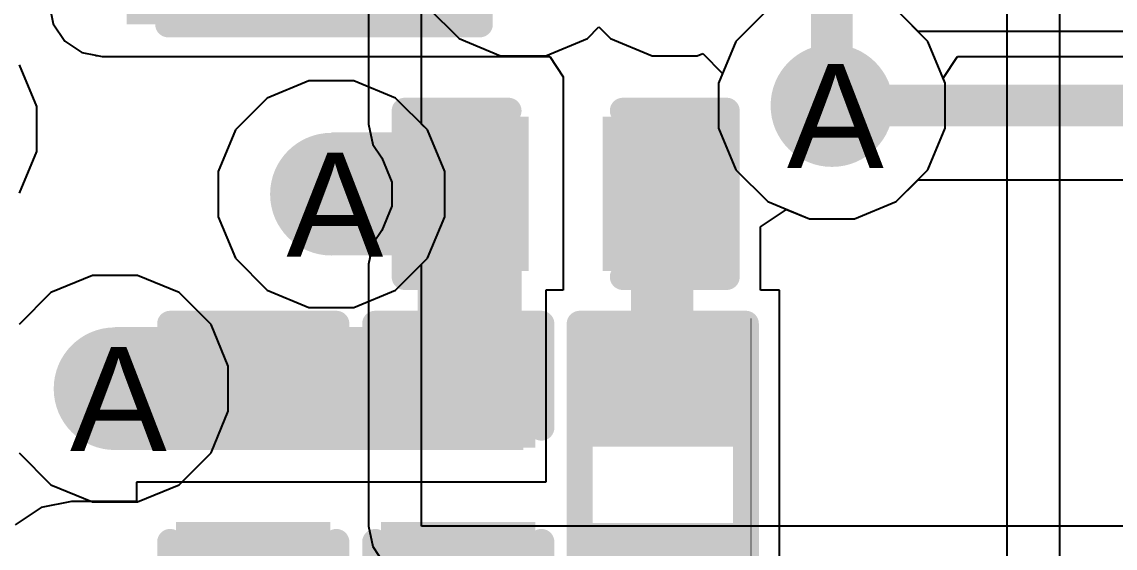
# Model space of a CAD drawing. Header units: inches. Extents: x 0 to 208, y 0 to 213.
# Drawn here: x 0.808 to 1.0185, y 3.1608 to 3.2621 of the extents above; entities that cross this region are included whole.
import ezdxf

# ---------------------------------------------------------------- set-up
doc = ezdxf.new("R2010")
doc.units = ezdxf.units.IN
doc.header["$MEASUREMENT"] = 0
for name, color, linetype in [('Bottom Layer', 5, 'Continuous'), ('Bottom Overlay', 54, 'Continuous'), ('Bottom Paste', 16, 'Continuous'), ('Bottom Solder', 6, 'Continuous'), ('Drill Drawing', 1, 'Continuous'), ('L2_GND1', 16, 'Continuous'), ('L3_SIG1', 76, 'Continuous'), ('L4_PWR', 90, 'Continuous'), ('L5_GND2', 156, 'Continuous'), ('L6_SIG2', 130, 'Continuous'), ('L7_GND3', 216, 'Continuous'), ('Top Layer', 1, 'Continuous'), ('Top Overlay', 2, 'Continuous'), ('Via Holes', 16, 'Continuous')]:
    doc.layers.add(name, color=color, linetype=linetype)
doc.styles.add('Arial', font='', dxfattribs={"height": 0.2})
doc.styles.get('Arial').set_extended_font_data('Arial')

# ---------------------------------------------------------------- blocks, each defined once
blk = doc.blocks.new('R___0402_B_211')
at = {"layer": 'Bottom Layer'}
for points in [[(-0.0095, 0.0125), (-0.0095, -0.0125), (-0.0275, -0.0125), (-0.0275, 0.0125)], [(0.0275, 0.0125), (0.0275, -0.0125), (0.0095, -0.0125), (0.0095, 0.0125)]]:
    blk.add_hatch(color=5, dxfattribs=at).paths.add_polyline_path(points)
at = {"layer": 'Bottom Paste'}
for points in [[(-0.0095, 0.0125), (-0.0095, -0.0125), (-0.0275, -0.0125), (-0.0275, 0.0125)], [(0.0275, 0.0125), (0.0275, -0.0125), (0.0095, -0.0125), (0.0095, 0.0125)]]:
    blk.add_hatch(color=16, dxfattribs=at).paths.add_polyline_path(points)
at = {"layer": 'Bottom Solder'}
for points in [[(-0.00733, 0.01467), (-0.00733, -0.01466), (-0.02967, -0.01466), (-0.02967, 0.01467)], [(0.02967, 0.01467), (0.02967, -0.01466), (0.00733, -0.01466), (0.00733, 0.01467)]]:
    blk.add_hatch(color=6, dxfattribs=at).paths.add_polyline_path(points)
at = {"layer": 'Bottom Overlay'}
for points in [[(0.031, 0.016, 0.005, 0.005, 0), (-0.031, 0.016, 0.005, 0.005, 0)], [(-0.031, -0.016, 0.005, 0.005, 0), (-0.031, 0.016, 0.005, 0.005, 0)], [(0.032, 0.017, 0.000127, 0.000127, 0), (-0.032, 0.017, 0.000127, 0.000127, 0)], [(0.031, -0.016, 0.005, 0.005, 0), (0.031, 0.016, 0.005, 0.005, 0)], [(0.031, -0.016, 0.005, 0.005, 0), (-0.031, -0.016, 0.005, 0.005, 0)]]:
    blk.add_lwpolyline(points, format="xyseb", dxfattribs=at)
for points in [[(-0.03225, 0.016, 0.0025, 0.0025, 1), (-0.02975, 0.016, 0.0025, 0.0025, 1)], [(-0.03225, 0.016, 0.0025, 0.0025, 1), (-0.02975, 0.016, 0.0025, 0.0025, 1)], [(-0.03203, 0.017, 0.0000635, 0.0000635, 1), (-0.03197, 0.017, 0.0000635, 0.0000635, 1)], [(0.02975, 0.016, 0.0025, 0.0025, 1), (0.03225, 0.016, 0.0025, 0.0025, 1)], [(0.02975, 0.016, 0.0025, 0.0025, 1), (0.03225, 0.016, 0.0025, 0.0025, 1)], [(0.03197, 0.017, 0.0000635, 0.0000635, 1), (0.03203, 0.017, 0.0000635, 0.0000635, 1)], [(-0.03225, -0.016, 0.0025, 0.0025, 1), (-0.02975, -0.016, 0.0025, 0.0025, 1)], [(-0.03225, -0.016, 0.0025, 0.0025, 1), (-0.02975, -0.016, 0.0025, 0.0025, 1)], [(0.02975, -0.016, 0.0025, 0.0025, 1), (0.03225, -0.016, 0.0025, 0.0025, 1)], [(0.02975, -0.016, 0.0025, 0.0025, 1), (0.03225, -0.016, 0.0025, 0.0025, 1)]]:
    blk.add_lwpolyline(points, format="xyseb", close=True, dxfattribs=at)
blk = doc.blocks.new('C___1206_B_233')
at = {"layer": 'Bottom Layer'}
for points in [[(-0.08, 0.035), (-0.02, 0.035), (-0.02, -0.035), (-0.08, -0.035)], [(0.02, 0.035), (0.08, 0.035), (0.08, -0.035), (0.02, -0.035)]]:
    blk.add_hatch(color=5, dxfattribs=at).paths.add_polyline_path(points)
at = {"layer": 'Bottom Paste'}
for points in [[(-0.08, 0.035), (-0.02, 0.035), (-0.02, -0.035), (-0.08, -0.035)], [(0.02, 0.035), (0.08, 0.035), (0.08, -0.035), (0.02, -0.035)]]:
    blk.add_hatch(color=16, dxfattribs=at).paths.add_polyline_path(points)
at = {"layer": 'Bottom Solder'}
for points in [[(-0.084, 0.039), (-0.016, 0.039), (-0.016, -0.039), (-0.084, -0.039)], [(0.016, 0.039), (0.084, 0.039), (0.084, -0.039), (0.016, -0.039)]]:
    blk.add_hatch(color=6, dxfattribs=at).paths.add_polyline_path(points)
at = {"layer": 'Bottom Overlay'}
for points in [[(-0.084, 0.039, 0.005, 0.005, 0), (-0.024, 0.039, 0.005, 0.005, 0)], [(-0.084, -0.039, 0.005, 0.005, 0), (-0.084, 0.039, 0.005, 0.005, 0)], [(0.024, 0.039, 0.005, 0.005, 0), (0.084, 0.039, 0.005, 0.005, 0)], [(0.084, -0.039, 0.005, 0.005, 0), (0.084, 0.039, 0.005, 0.005, 0)], [(-0.084, -0.039, 0.005, 0.005, 0), (-0.024, -0.039, 0.005, 0.005, 0)], [(0.024, -0.039, 0.005, 0.005, 0), (0.084, -0.039, 0.005, 0.005, 0)]]:
    blk.add_lwpolyline(points, format="xyseb", dxfattribs=at)
for points in [[(-0.08525, 0.039, 0.0025, 0.0025, 1), (-0.08275, 0.039, 0.0025, 0.0025, 1)], [(-0.08525, 0.039, 0.0025, 0.0025, 1), (-0.08275, 0.039, 0.0025, 0.0025, 1)], [(-0.02525, 0.039, 0.0025, 0.0025, 1), (-0.02275, 0.039, 0.0025, 0.0025, 1)], [(0.02275, 0.039, 0.0025, 0.0025, 1), (0.02525, 0.039, 0.0025, 0.0025, 1)], [(0.08275, 0.039, 0.0025, 0.0025, 1), (0.08525, 0.039, 0.0025, 0.0025, 1)], [(0.08275, 0.039, 0.0025, 0.0025, 1), (0.08525, 0.039, 0.0025, 0.0025, 1)], [(-0.08525, -0.039, 0.0025, 0.0025, 1), (-0.08275, -0.039, 0.0025, 0.0025, 1)], [(-0.08525, -0.039, 0.0025, 0.0025, 1), (-0.08275, -0.039, 0.0025, 0.0025, 1)], [(-0.02525, -0.039, 0.0025, 0.0025, 1), (-0.02275, -0.039, 0.0025, 0.0025, 1)], [(0.02275, -0.039, 0.0025, 0.0025, 1), (0.02525, -0.039, 0.0025, 0.0025, 1)], [(0.08275, -0.039, 0.0025, 0.0025, 1), (0.08525, -0.039, 0.0025, 0.0025, 1)], [(0.08275, -0.039, 0.0025, 0.0025, 1), (0.08525, -0.039, 0.0025, 0.0025, 1)]]:
    blk.add_lwpolyline(points, format="xyseb", close=True, dxfattribs=at)
blk = doc.blocks.new('C___0402_B_238')
at = {"layer": 'Bottom Layer'}
for points in [[(-0.0095, 0.0125), (-0.0095, -0.0125), (-0.0275, -0.0125), (-0.0275, 0.0125)], [(0.0275, 0.0125), (0.0275, -0.0125), (0.0095, -0.0125), (0.0095, 0.0125)]]:
    blk.add_hatch(color=5, dxfattribs=at).paths.add_polyline_path(points)
at = {"layer": 'Bottom Paste'}
for points in [[(-0.0095, 0.0125), (-0.0095, -0.0125), (-0.0275, -0.0125), (-0.0275, 0.0125)], [(0.0275, 0.0125), (0.0275, -0.0125), (0.0095, -0.0125), (0.0095, 0.0125)]]:
    blk.add_hatch(color=16, dxfattribs=at).paths.add_polyline_path(points)
at = {"layer": 'Bottom Solder'}
for points in [[(-0.00714, 0.01486), (-0.00714, -0.01486), (-0.02986, -0.01486), (-0.02986, 0.01486)], [(0.02986, 0.01486), (0.02986, -0.01486), (0.00714, -0.01486), (0.00714, 0.01486)]]:
    blk.add_hatch(color=6, dxfattribs=at).paths.add_polyline_path(points)
at = {"layer": 'Bottom Overlay'}
for points in [[(-0.011, 0.016, 0.005, 0.005, 0), (-0.031, 0.016, 0.005, 0.005, 0)], [(-0.031, -0.016, 0.005, 0.005, 0), (-0.031, 0.016, 0.005, 0.005, 0)], [(0.031, 0.016, 0.005, 0.005, 0), (0.011, 0.016, 0.005, 0.005, 0)], [(0.031, -0.016, 0.005, 0.005, 0), (0.031, 0.016, 0.005, 0.005, 0)], [(-0.011, -0.016, 0.005, 0.005, 0), (-0.031, -0.016, 0.005, 0.005, 0)], [(0.031, -0.016, 0.005, 0.005, 0), (0.011, -0.016, 0.005, 0.005, 0)]]:
    blk.add_lwpolyline(points, format="xyseb", dxfattribs=at)
for points in [[(-0.03225, 0.016, 0.0025, 0.0025, 1), (-0.02975, 0.016, 0.0025, 0.0025, 1)], [(-0.03225, 0.016, 0.0025, 0.0025, 1), (-0.02975, 0.016, 0.0025, 0.0025, 1)], [(-0.01225, 0.016, 0.0025, 0.0025, 1), (-0.00975, 0.016, 0.0025, 0.0025, 1)], [(0.00975, 0.016, 0.0025, 0.0025, 1), (0.01225, 0.016, 0.0025, 0.0025, 1)], [(0.02975, 0.016, 0.0025, 0.0025, 1), (0.03225, 0.016, 0.0025, 0.0025, 1)], [(0.02975, 0.016, 0.0025, 0.0025, 1), (0.03225, 0.016, 0.0025, 0.0025, 1)], [(-0.03225, -0.016, 0.0025, 0.0025, 1), (-0.02975, -0.016, 0.0025, 0.0025, 1)], [(-0.03225, -0.016, 0.0025, 0.0025, 1), (-0.02975, -0.016, 0.0025, 0.0025, 1)], [(-0.01225, -0.016, 0.0025, 0.0025, 1), (-0.00975, -0.016, 0.0025, 0.0025, 1)], [(0.00975, -0.016, 0.0025, 0.0025, 1), (0.01225, -0.016, 0.0025, 0.0025, 1)], [(0.02975, -0.016, 0.0025, 0.0025, 1), (0.03225, -0.016, 0.0025, 0.0025, 1)], [(0.02975, -0.016, 0.0025, 0.0025, 1), (0.03225, -0.016, 0.0025, 0.0025, 1)]]:
    blk.add_lwpolyline(points, format="xyseb", close=True, dxfattribs=at)
blk = doc.blocks.new('C___0402_B_239')
at = {"layer": 'Bottom Layer'}
for points in [[(-0.0095, 0.0125), (-0.0095, -0.0125), (-0.0275, -0.0125), (-0.0275, 0.0125)], [(0.0275, 0.0125), (0.0275, -0.0125), (0.0095, -0.0125), (0.0095, 0.0125)]]:
    blk.add_hatch(color=5, dxfattribs=at).paths.add_polyline_path(points)
at = {"layer": 'Bottom Paste'}
for points in [[(-0.0095, 0.0125), (-0.0095, -0.0125), (-0.0275, -0.0125), (-0.0275, 0.0125)], [(0.0275, 0.0125), (0.0275, -0.0125), (0.0095, -0.0125), (0.0095, 0.0125)]]:
    blk.add_hatch(color=16, dxfattribs=at).paths.add_polyline_path(points)
at = {"layer": 'Bottom Solder'}
for points in [[(-0.00714, 0.01486), (-0.00714, -0.01486), (-0.02986, -0.01486), (-0.02986, 0.01486)], [(0.02986, 0.01486), (0.02986, -0.01486), (0.00714, -0.01486), (0.00714, 0.01486)]]:
    blk.add_hatch(color=6, dxfattribs=at).paths.add_polyline_path(points)
at = {"layer": 'Bottom Overlay'}
for points in [[(-0.031, 0.016, 0.005, 0.005, 0), (-0.011, 0.016, 0.005, 0.005, 0)], [(-0.031, -0.016, 0.005, 0.005, 0), (-0.031, 0.016, 0.005, 0.005, 0)], [(0.011, 0.016, 0.005, 0.005, 0), (0.031, 0.016, 0.005, 0.005, 0)], [(0.031, -0.016, 0.005, 0.005, 0), (0.031, 0.016, 0.005, 0.005, 0)], [(-0.031, -0.016, 0.005, 0.005, 0), (-0.011, -0.016, 0.005, 0.005, 0)], [(0.011, -0.016, 0.005, 0.005, 0), (0.031, -0.016, 0.005, 0.005, 0)]]:
    blk.add_lwpolyline(points, format="xyseb", dxfattribs=at)
for points in [[(-0.03225, 0.016, 0.0025, 0.0025, 1), (-0.02975, 0.016, 0.0025, 0.0025, 1)], [(-0.03225, 0.016, 0.0025, 0.0025, 1), (-0.02975, 0.016, 0.0025, 0.0025, 1)], [(-0.01225, 0.016, 0.0025, 0.0025, 1), (-0.00975, 0.016, 0.0025, 0.0025, 1)], [(0.00975, 0.016, 0.0025, 0.0025, 1), (0.01225, 0.016, 0.0025, 0.0025, 1)], [(0.02975, 0.016, 0.0025, 0.0025, 1), (0.03225, 0.016, 0.0025, 0.0025, 1)], [(0.02975, 0.016, 0.0025, 0.0025, 1), (0.03225, 0.016, 0.0025, 0.0025, 1)], [(-0.03225, -0.016, 0.0025, 0.0025, 1), (-0.02975, -0.016, 0.0025, 0.0025, 1)], [(-0.03225, -0.016, 0.0025, 0.0025, 1), (-0.02975, -0.016, 0.0025, 0.0025, 1)], [(-0.01225, -0.016, 0.0025, 0.0025, 1), (-0.00975, -0.016, 0.0025, 0.0025, 1)], [(0.00975, -0.016, 0.0025, 0.0025, 1), (0.01225, -0.016, 0.0025, 0.0025, 1)], [(0.02975, -0.016, 0.0025, 0.0025, 1), (0.03225, -0.016, 0.0025, 0.0025, 1)], [(0.02975, -0.016, 0.0025, 0.0025, 1), (0.03225, -0.016, 0.0025, 0.0025, 1)]]:
    blk.add_lwpolyline(points, format="xyseb", close=True, dxfattribs=at)
blk = doc.blocks.new('C___0402_B_240')
at = {"layer": 'Bottom Layer'}
for points in [[(-0.0095, 0.0125), (-0.0095, -0.0125), (-0.0275, -0.0125), (-0.0275, 0.0125)], [(0.0275, 0.0125), (0.0275, -0.0125), (0.0095, -0.0125), (0.0095, 0.0125)]]:
    blk.add_hatch(color=5, dxfattribs=at).paths.add_polyline_path(points)
at = {"layer": 'Bottom Paste'}
for points in [[(-0.0095, 0.0125), (-0.0095, -0.0125), (-0.0275, -0.0125), (-0.0275, 0.0125)], [(0.0275, 0.0125), (0.0275, -0.0125), (0.0095, -0.0125), (0.0095, 0.0125)]]:
    blk.add_hatch(color=16, dxfattribs=at).paths.add_polyline_path(points)
at = {"layer": 'Bottom Solder'}
for points in [[(-0.00714, 0.01486), (-0.00714, -0.01486), (-0.02986, -0.01486), (-0.02986, 0.01486)], [(0.02986, 0.01486), (0.02986, -0.01486), (0.00714, -0.01486), (0.00714, 0.01486)]]:
    blk.add_hatch(color=6, dxfattribs=at).paths.add_polyline_path(points)
at = {"layer": 'Bottom Overlay'}
for points in [[(-0.011, 0.016, 0.005, 0.005, 0), (-0.031, 0.016, 0.005, 0.005, 0)], [(-0.031, -0.016, 0.005, 0.005, 0), (-0.031, 0.016, 0.005, 0.005, 0)], [(0.031, 0.016, 0.005, 0.005, 0), (0.011, 0.016, 0.005, 0.005, 0)], [(0.031, -0.016, 0.005, 0.005, 0), (0.031, 0.016, 0.005, 0.005, 0)], [(-0.011, -0.016, 0.005, 0.005, 0), (-0.031, -0.016, 0.005, 0.005, 0)], [(0.031, -0.016, 0.005, 0.005, 0), (0.011, -0.016, 0.005, 0.005, 0)]]:
    blk.add_lwpolyline(points, format="xyseb", dxfattribs=at)
for points in [[(-0.03225, 0.016, 0.0025, 0.0025, 1), (-0.02975, 0.016, 0.0025, 0.0025, 1)], [(-0.03225, 0.016, 0.0025, 0.0025, 1), (-0.02975, 0.016, 0.0025, 0.0025, 1)], [(-0.01225, 0.016, 0.0025, 0.0025, 1), (-0.00975, 0.016, 0.0025, 0.0025, 1)], [(0.00975, 0.016, 0.0025, 0.0025, 1), (0.01225, 0.016, 0.0025, 0.0025, 1)], [(0.02975, 0.016, 0.0025, 0.0025, 1), (0.03225, 0.016, 0.0025, 0.0025, 1)], [(0.02975, 0.016, 0.0025, 0.0025, 1), (0.03225, 0.016, 0.0025, 0.0025, 1)], [(-0.03225, -0.016, 0.0025, 0.0025, 1), (-0.02975, -0.016, 0.0025, 0.0025, 1)], [(-0.03225, -0.016, 0.0025, 0.0025, 1), (-0.02975, -0.016, 0.0025, 0.0025, 1)], [(-0.01225, -0.016, 0.0025, 0.0025, 1), (-0.00975, -0.016, 0.0025, 0.0025, 1)], [(0.00975, -0.016, 0.0025, 0.0025, 1), (0.01225, -0.016, 0.0025, 0.0025, 1)], [(0.02975, -0.016, 0.0025, 0.0025, 1), (0.03225, -0.016, 0.0025, 0.0025, 1)], [(0.02975, -0.016, 0.0025, 0.0025, 1), (0.03225, -0.016, 0.0025, 0.0025, 1)]]:
    blk.add_lwpolyline(points, format="xyseb", close=True, dxfattribs=at)

msp = doc.modelspace()

# ---------------------------------------------------------------- hatches: boundary and pattern name
at = {"layer": 'Bottom Layer'}
h = msp.add_hatch(color=5, dxfattribs=at)
edge = h.paths.add_edge_path()
edge.add_arc((0.964, 3.246), 0.01181, 0, 360)
h = msp.add_hatch(color=5, dxfattribs=at)
edge = h.paths.add_edge_path()
edge.add_arc((0.86764, 3.22894), 0.01181, 0, 360)
for points in [[(0.89424, 3.21719), (0.89424, 3.24085), (0.86763, 3.24085), (0.86763, 3.21719)], [(0.90456, 3.17968), (0.90456, 3.20335), (0.82598, 3.20335), (0.82598, 3.17968)]]:
    msp.add_hatch(color=5, dxfattribs=at).paths.add_polyline_path(points)
h = msp.add_hatch(color=5, dxfattribs=at)
edge = h.paths.add_edge_path()
edge.add_arc((0.82598, 3.19149), 0.01181, 0, 360)
at = {"layer": 'L2_GND1'}
h = msp.add_hatch(color=16, dxfattribs=at)
edge = h.paths.add_edge_path()
edge.add_arc((0.964, 3.246), 0.01181, 0, 360)
h = msp.add_hatch(color=16, dxfattribs=at)
edge = h.paths.add_edge_path()
edge.add_arc((0.86764, 3.22894), 0.01181, 0, 360)
h = msp.add_hatch(color=16, dxfattribs=at)
edge = h.paths.add_edge_path()
edge.add_arc((0.82598, 3.19149), 0.01181, 0, 360)
at = {"layer": 'L3_SIG1'}
h = msp.add_hatch(color=76, dxfattribs=at)
edge = h.paths.add_edge_path()
edge.add_arc((0.964, 3.246), 0.01181, 0, 360)
h = msp.add_hatch(color=76, dxfattribs=at)
edge = h.paths.add_edge_path()
edge.add_arc((0.86764, 3.22894), 0.01181, 0, 360)
h = msp.add_hatch(color=76, dxfattribs=at)
edge = h.paths.add_edge_path()
edge.add_arc((0.82598, 3.19149), 0.01181, 0, 360)
at = {"layer": 'L4_PWR'}
h = msp.add_hatch(color=90, dxfattribs=at)
edge = h.paths.add_edge_path()
edge.add_arc((0.964, 3.246), 0.01181, 0, 360)
h = msp.add_hatch(color=90, dxfattribs=at)
edge = h.paths.add_edge_path()
edge.add_arc((0.86764, 3.22894), 0.01181, 0, 360)
h = msp.add_hatch(color=90, dxfattribs=at)
edge = h.paths.add_edge_path()
edge.add_arc((0.82598, 3.19149), 0.01181, 0, 360)
at = {"layer": 'L5_GND2'}
h = msp.add_hatch(color=156, dxfattribs=at)
edge = h.paths.add_edge_path()
edge.add_arc((0.964, 3.246), 0.01181, 0, 360)
h = msp.add_hatch(color=156, dxfattribs=at)
edge = h.paths.add_edge_path()
edge.add_arc((0.86764, 3.22894), 0.01181, 0, 360)
h = msp.add_hatch(color=156, dxfattribs=at)
edge = h.paths.add_edge_path()
edge.add_arc((0.82598, 3.19149), 0.01181, 0, 360)
at = {"layer": 'L6_SIG2'}
h = msp.add_hatch(color=130, dxfattribs=at)
edge = h.paths.add_edge_path()
edge.add_arc((0.964, 3.246), 0.01181, 0, 360)
h = msp.add_hatch(color=130, dxfattribs=at)
edge = h.paths.add_edge_path()
edge.add_arc((0.86764, 3.22894), 0.01181, 0, 360)
h = msp.add_hatch(color=130, dxfattribs=at)
edge = h.paths.add_edge_path()
edge.add_arc((0.82598, 3.19149), 0.01181, 0, 360)
at = {"layer": 'L7_GND3'}
h = msp.add_hatch(color=216, dxfattribs=at)
edge = h.paths.add_edge_path()
edge.add_arc((0.964, 3.246), 0.01181, 0, 360)
h = msp.add_hatch(color=216, dxfattribs=at)
edge = h.paths.add_edge_path()
edge.add_arc((0.86764, 3.22894), 0.01181, 0, 360)
h = msp.add_hatch(color=216, dxfattribs=at)
edge = h.paths.add_edge_path()
edge.add_arc((0.82598, 3.19149), 0.01181, 0, 360)
at = {"layer": 'Top Layer'}
h = msp.add_hatch(color=1, dxfattribs=at)
edge = h.paths.add_edge_path()
edge.add_arc((0.964, 3.246), 0.01181, 0, 360)
h = msp.add_hatch(color=1, dxfattribs=at)
edge = h.paths.add_edge_path()
edge.add_arc((0.86764, 3.22894), 0.01181, 0, 360)
h = msp.add_hatch(color=1, dxfattribs=at)
edge = h.paths.add_edge_path()
edge.add_arc((0.82598, 3.19149), 0.01181, 0, 360)
at = {"layer": 'Via Holes'}
h = msp.add_hatch(color=7, dxfattribs=at)
edge = h.paths.add_edge_path()
edge.add_arc((0.964, 3.246), 0.00591, 0, 360)
h = msp.add_hatch(color=7, dxfattribs=at)
edge = h.paths.add_edge_path()
edge.add_arc((0.86764, 3.22894), 0.00591, 0, 360)
h = msp.add_hatch(color=7, dxfattribs=at)
edge = h.paths.add_edge_path()
edge.add_arc((0.82598, 3.19149), 0.00591, 0, 360)

# ---------------------------------------------------------------- linework, layer by layer
at = {"layer": 'Bottom Layer'}
for p, q in [((0.8133, 3.26563), (0.81408, 3.26172)), ((0.81408, 3.26172), (0.81629, 3.25842)), ((0.81629, 3.25842), (0.8196, 3.25621)), ((0.8196, 3.25621), (0.82221, 3.25569)), ((0.82221, 3.25569), (0.82221, 3.25563)), ((0.82221, 3.25563), (0.82251, 3.25563)), ((0.82251, 3.25563), (0.8235, 3.25543)), ((0.8235, 3.25543), (0.90966, 3.25543)), ((0.90966, 3.25543), (0.91224, 3.2515)), ((0.98542, 3.25127), (0.9882, 3.25543)), ((0.9882, 3.25543), (1.15024, 3.25543)), ((0.91224, 3.2515), (0.91224, 3.21049)), ((0.98581, 3.25034), (0.98542, 3.25127)), ((0.98581, 3.24166), (0.98581, 3.25034)), ((0.98249, 3.23365), (0.98581, 3.24166)), ((0.97635, 3.22751), (0.98249, 3.23365)), ((0.96834, 3.22419), (0.97635, 3.22751)), ((0.95024, 3.22268), (0.95524, 3.22602)), ((0.95524, 3.22602), (0.95966, 3.22419)), ((0.95024, 3.21049), (0.95024, 3.22268)), ((0.95966, 3.22419), (0.96834, 3.22419)), ((0.91224, 3.21049), (0.90893, 3.21049)), ((0.90893, 3.21049), (0.90893, 3.17349)), ((0.95393, 3.21049), (0.95024, 3.21049)), ((0.95393, 3.17249), (0.95393, 3.21049)), ((0.90893, 3.17349), (0.83009, 3.17349)), ((0.83009, 3.17349), (0.83009, 3.16979)), ((0.95393, 3.14458), (0.95393, 3.17249)), ((0.81173, 3.16862), (0.80677, 3.16531)), ((0.81758, 3.16979), (0.81173, 3.16862)), ((0.83009, 3.16979), (0.81758, 3.16979))]:
    msp.add_line(p, q, dxfattribs=at)
for points in [[(0.89424, 3.19249, 0.02, 0.02, 0), (0.89424, 3.229, 0.02, 0.02, 0)], [(0.93124, 3.229, 0.012, 0.012, 0), (0.93133, 3.22891, 0.012, 0.012, 0)], [(0.93133, 3.19159, 0.012, 0.012, 0), (0.93133, 3.22891, 0.012, 0.012, 0)], [(0.85259, 3.19149, 0.02, 0.02, 0), (0.89206, 3.19149, 0.02, 0.02, 0)], [(0.89206, 3.19149, 0.02, 0.02, 0), (0.89324, 3.19149, 0.02, 0.02, 0)], [(0.89324, 3.19149, 0.02, 0.02, 0), (0.89424, 3.19249, 0.02, 0.02, 0)], [(0.93133, 3.19159, 0.012, 0.012, 0), (0.93143, 3.19149, 0.012, 0.012, 0)]]:
    msp.add_lwpolyline(points, format="xyseb", dxfattribs=at)
for points in [[(0.88924, 3.229, 0.01, 0.01, 1), (0.89924, 3.229, 0.01, 0.01, 1)], [(0.92824, 3.229, 0.006, 0.006, 1), (0.93424, 3.229, 0.006, 0.006, 1)], [(0.92833, 3.22891, 0.006, 0.006, 1), (0.93433, 3.22891, 0.006, 0.006, 1)], [(0.92833, 3.22891, 0.006, 0.006, 1), (0.93433, 3.22891, 0.006, 0.006, 1)], [(0.84759, 3.19149, 0.01, 0.01, 1), (0.85759, 3.19149, 0.01, 0.01, 1)], [(0.88706, 3.19149, 0.01, 0.01, 1), (0.89706, 3.19149, 0.01, 0.01, 1)], [(0.88706, 3.19149, 0.01, 0.01, 1), (0.89706, 3.19149, 0.01, 0.01, 1)], [(0.88824, 3.19149, 0.01, 0.01, 1), (0.89824, 3.19149, 0.01, 0.01, 1)], [(0.88824, 3.19149, 0.01, 0.01, 1), (0.89824, 3.19149, 0.01, 0.01, 1)], [(0.88924, 3.19249, 0.01, 0.01, 1), (0.89924, 3.19249, 0.01, 0.01, 1)], [(0.88924, 3.19249, 0.01, 0.01, 1), (0.89924, 3.19249, 0.01, 0.01, 1)], [(0.92833, 3.19159, 0.006, 0.006, 1), (0.93433, 3.19159, 0.006, 0.006, 1)], [(0.92833, 3.19159, 0.006, 0.006, 1), (0.93433, 3.19159, 0.006, 0.006, 1)], [(0.92843, 3.19149, 0.006, 0.006, 1), (0.93443, 3.19149, 0.006, 0.006, 1)]]:
    msp.add_lwpolyline(points, format="xyseb", close=True, dxfattribs=at)
at = {"layer": 'L2_GND1'}
for p, q in [((0.88607, 3.26503), (0.8922, 3.2589)), ((0.98057, 3.26027), (0.97635, 3.26449)), ((0.91691, 3.2589), (0.91915, 3.26113)), ((0.91915, 3.26113), (0.92139, 3.2589)), ((0.8922, 3.2589), (0.90022, 3.25558)), ((0.9089, 3.25558), (0.91691, 3.2589)), ((0.92139, 3.2589), (0.92941, 3.25558)), ((1.134, 3.26027), (0.98057, 3.26027)), ((0.90022, 3.25558), (0.9089, 3.25558)), ((0.92941, 3.25558), (0.93808, 3.25558)), ((0.93808, 3.25558), (0.93912, 3.25601)), ((0.93912, 3.25601), (0.94295, 3.25218)), ((0.94295, 3.25218), (0.94219, 3.25034)), ((0.94219, 3.25034), (0.94219, 3.24166)), ((0.94219, 3.24166), (0.94551, 3.23365)), ((0.94551, 3.23365), (0.95164, 3.22751)), ((0.97635, 3.22751), (0.98057, 3.23173)), ((0.98057, 3.23173), (1.07954, 3.23173)), ((0.95164, 3.22751), (0.95966, 3.22419)), ((0.96834, 3.22419), (0.97635, 3.22751)), ((0.95966, 3.22419), (0.96834, 3.22419))]:
    msp.add_line(p, q, dxfattribs=at)
msp.add_lwpolyline([(0.964, 3.246, 0.008, 0.008, 0), (1.134, 3.246, 0.008, 0.008, 0)], format="xyseb", dxfattribs=at)
msp.add_lwpolyline([(0.962, 3.246, 0.004, 0.004, 1), (0.966, 3.246, 0.004, 0.004, 1)], format="xyseb", close=True, dxfattribs=at)
at = {"layer": 'L3_SIG1'}
for p, q in [((0.8748, 3.5039), (0.8748, 3.24243)), ((0.885, 3.24243), (0.885, 3.5039)), ((0.95164, 3.26449), (0.94551, 3.25836)), ((0.98249, 3.25836), (0.97635, 3.26449)), ((0.94551, 3.25836), (0.94219, 3.25034)), ((0.98581, 3.25034), (0.98249, 3.25836)), ((0.94219, 3.25034), (0.94219, 3.24166)), ((0.98581, 3.24166), (0.98581, 3.25034)), ((0.8748, 3.24243), (0.87558, 3.23852)), ((0.88613, 3.2413), (0.885, 3.24243)), ((0.94219, 3.24166), (0.94551, 3.23365)), ((0.98249, 3.23365), (0.98581, 3.24166)), ((0.88945, 3.23328), (0.88613, 3.2413)), ((0.87558, 3.23852), (0.87732, 3.23592)), ((0.87732, 3.23592), (0.87925, 3.23125)), ((0.88945, 3.2246), (0.88945, 3.23328)), ((0.94551, 3.23365), (0.95164, 3.22751)), ((0.97635, 3.22751), (0.98249, 3.23365)), ((0.87925, 3.23125), (0.87925, 3.22663)), ((0.95164, 3.22751), (0.95966, 3.22419)), ((0.96834, 3.22419), (0.97635, 3.22751)), ((0.87925, 3.22663), (0.87732, 3.22196)), ((0.88613, 3.21659), (0.88945, 3.2246)), ((0.95966, 3.22419), (0.96834, 3.22419)), ((0.87732, 3.22196), (0.87558, 3.21936)), ((0.87558, 3.21936), (0.8748, 3.21545)), ((0.885, 3.21545), (0.88613, 3.21659)), ((0.8748, 3.21545), (0.8748, 3.165)), ((0.885, 3.165), (0.885, 3.21545)), ((0.8748, 3.165), (0.87558, 3.1611)), ((1.395, 3.165), (0.885, 3.165)), ((0.87558, 3.1611), (0.87779, 3.15779))]:
    msp.add_line(p, q, dxfattribs=at)
at = {"layer": 'L4_PWR'}
for p, q in [((1.00788, 2.3042), (1.00788, 3.32398)), ((0.99768, 3.32297), (0.99768, 2.3042)), ((0.88607, 3.26503), (0.8922, 3.2589)), ((0.98249, 3.25836), (0.97635, 3.26449)), ((0.91691, 3.2589), (0.91915, 3.26113)), ((0.91915, 3.26113), (0.92139, 3.2589)), ((0.8922, 3.2589), (0.90022, 3.25558)), ((0.9089, 3.25558), (0.91691, 3.2589)), ((0.92139, 3.2589), (0.92941, 3.25558)), ((0.98581, 3.25034), (0.98249, 3.25836)), ((0.90022, 3.25558), (0.9089, 3.25558)), ((0.92941, 3.25558), (0.93808, 3.25558)), ((0.93808, 3.25558), (0.93912, 3.25601)), ((0.93912, 3.25601), (0.94295, 3.25218)), ((0.81089, 3.24584), (0.80757, 3.25386)), ((0.94295, 3.25218), (0.94219, 3.25034)), ((0.8633, 3.25075), (0.85528, 3.24743)), ((0.87198, 3.25075), (0.8633, 3.25075)), ((0.87999, 3.24743), (0.87198, 3.25075)), ((0.94219, 3.25034), (0.94219, 3.24166)), ((0.98581, 3.24166), (0.98581, 3.25034)), ((0.81089, 3.23716), (0.81089, 3.24584)), ((0.85528, 3.24743), (0.84915, 3.2413)), ((0.88613, 3.2413), (0.87999, 3.24743)), ((0.94219, 3.24166), (0.94551, 3.23365)), ((0.98249, 3.23365), (0.98581, 3.24166)), ((0.84915, 3.2413), (0.84583, 3.23328)), ((0.88945, 3.23328), (0.88613, 3.2413)), ((0.80757, 3.22915), (0.81089, 3.23716)), ((0.84583, 3.23328), (0.84583, 3.2246)), ((0.88945, 3.2246), (0.88945, 3.23328)), ((0.94551, 3.23365), (0.95164, 3.22751)), ((0.97635, 3.22751), (0.98249, 3.23365)), ((0.95164, 3.22751), (0.95966, 3.22419)), ((0.96834, 3.22419), (0.97635, 3.22751)), ((0.84583, 3.2246), (0.84915, 3.21659)), ((0.88613, 3.21659), (0.88945, 3.2246)), ((0.95966, 3.22419), (0.96834, 3.22419)), ((0.84915, 3.21659), (0.85528, 3.21045)), ((0.87999, 3.21045), (0.88613, 3.21659)), ((0.82164, 3.21331), (0.81362, 3.20998)), ((0.83032, 3.21331), (0.82164, 3.21331)), ((0.83833, 3.20998), (0.83032, 3.21331)), ((0.81362, 3.20998), (0.80749, 3.20385)), ((0.84447, 3.20385), (0.83833, 3.20998)), ((0.85528, 3.21045), (0.8633, 3.20713)), ((0.87198, 3.20713), (0.87999, 3.21045)), ((0.8633, 3.20713), (0.87198, 3.20713)), ((0.84779, 3.19583), (0.84447, 3.20385)), ((0.84779, 3.18716), (0.84779, 3.19583)), ((0.84447, 3.17914), (0.84779, 3.18716)), ((0.80749, 3.17914), (0.81362, 3.173)), ((0.83833, 3.173), (0.84447, 3.17914)), ((0.81362, 3.173), (0.82164, 3.16968)), ((0.83032, 3.16968), (0.83833, 3.173)), ((0.82164, 3.16968), (0.83032, 3.16968))]:
    msp.add_line(p, q, dxfattribs=at)
at = {"layer": 'L5_GND2'}
for p, q in [((0.88607, 3.26503), (0.8922, 3.2589)), ((0.98249, 3.25836), (0.97635, 3.26449)), ((0.91691, 3.2589), (0.91915, 3.26113)), ((0.91915, 3.26113), (0.92139, 3.2589)), ((0.8922, 3.2589), (0.90022, 3.25558)), ((0.9089, 3.25558), (0.91691, 3.2589)), ((0.92139, 3.2589), (0.92941, 3.25558)), ((0.98581, 3.25034), (0.98249, 3.25836)), ((0.90022, 3.25558), (0.9089, 3.25558)), ((0.92941, 3.25558), (0.93808, 3.25558)), ((0.93808, 3.25558), (0.93912, 3.25601)), ((0.93912, 3.25601), (0.94295, 3.25218)), ((0.94295, 3.25218), (0.94219, 3.25034)), ((0.94219, 3.25034), (0.94219, 3.24166)), ((0.98581, 3.24166), (0.98581, 3.25034)), ((0.94219, 3.24166), (0.94551, 3.23365)), ((0.98249, 3.23365), (0.98581, 3.24166)), ((0.94551, 3.23365), (0.95164, 3.22751)), ((0.97635, 3.22751), (0.98249, 3.23365)), ((0.95164, 3.22751), (0.95966, 3.22419)), ((0.96834, 3.22419), (0.97635, 3.22751)), ((0.95966, 3.22419), (0.96834, 3.22419))]:
    msp.add_line(p, q, dxfattribs=at)
at = {"layer": 'L6_SIG2'}
for p, q in [((0.88607, 3.26503), (0.8922, 3.2589)), ((0.98249, 3.25836), (0.97635, 3.26449)), ((0.91691, 3.2589), (0.91915, 3.26113)), ((0.91915, 3.26113), (0.92139, 3.2589)), ((0.8922, 3.2589), (0.90022, 3.25558)), ((0.9089, 3.25558), (0.91691, 3.2589)), ((0.92139, 3.2589), (0.92941, 3.25558)), ((0.98581, 3.25034), (0.98249, 3.25836)), ((0.90022, 3.25558), (0.9089, 3.25558)), ((0.92941, 3.25558), (0.93808, 3.25558)), ((0.93808, 3.25558), (0.93912, 3.25601)), ((0.93912, 3.25601), (0.94295, 3.25218)), ((0.94295, 3.25218), (0.94219, 3.25034)), ((0.94219, 3.25034), (0.94219, 3.24166)), ((0.98581, 3.24166), (0.98581, 3.25034)), ((0.94219, 3.24166), (0.94551, 3.23365)), ((0.98249, 3.23365), (0.98581, 3.24166)), ((0.94551, 3.23365), (0.95164, 3.22751)), ((0.97635, 3.22751), (0.98249, 3.23365)), ((0.95164, 3.22751), (0.95966, 3.22419)), ((0.96834, 3.22419), (0.97635, 3.22751)), ((0.95966, 3.22419), (0.96834, 3.22419))]:
    msp.add_line(p, q, dxfattribs=at)
at = {"layer": 'L7_GND3'}
for p, q in [((0.88607, 3.26503), (0.8922, 3.2589)), ((0.98249, 3.25836), (0.97635, 3.26449)), ((0.91691, 3.2589), (0.91915, 3.26113)), ((0.91915, 3.26113), (0.92139, 3.2589)), ((0.8922, 3.2589), (0.90022, 3.25558)), ((0.9089, 3.25558), (0.91691, 3.2589)), ((0.92139, 3.2589), (0.92941, 3.25558)), ((0.98581, 3.25034), (0.98249, 3.25836)), ((0.90022, 3.25558), (0.9089, 3.25558)), ((0.92941, 3.25558), (0.93808, 3.25558)), ((0.93808, 3.25558), (0.93912, 3.25601)), ((0.93912, 3.25601), (0.94295, 3.25218)), ((0.94295, 3.25218), (0.94219, 3.25034)), ((0.94219, 3.25034), (0.94219, 3.24166)), ((0.98581, 3.24166), (0.98581, 3.25034)), ((0.94219, 3.24166), (0.94551, 3.23365)), ((0.98249, 3.23365), (0.98581, 3.24166)), ((0.94551, 3.23365), (0.95164, 3.22751)), ((0.97635, 3.22751), (0.98249, 3.23365)), ((0.95164, 3.22751), (0.95966, 3.22419)), ((0.96834, 3.22419), (0.97635, 3.22751)), ((0.95966, 3.22419), (0.96834, 3.22419))]:
    msp.add_line(p, q, dxfattribs=at)
at = {"layer": 'Top Layer'}
for p, q in [((0.88607, 3.26503), (0.8922, 3.2589)), ((0.98249, 3.25836), (0.97827, 3.26257)), ((0.91691, 3.2589), (0.91915, 3.26113)), ((0.91915, 3.26113), (0.92139, 3.2589)), ((0.8922, 3.2589), (0.90022, 3.25558)), ((0.9089, 3.25558), (0.91691, 3.2589)), ((0.92139, 3.2589), (0.92941, 3.25558)), ((0.98581, 3.25034), (0.98249, 3.25836)), ((0.90022, 3.25558), (0.9089, 3.25558)), ((0.92941, 3.25558), (0.93808, 3.25558)), ((0.93808, 3.25558), (0.93912, 3.25601)), ((0.93912, 3.25601), (0.94295, 3.25218)), ((0.94295, 3.25218), (0.94219, 3.25034)), ((0.94219, 3.25034), (0.94219, 3.24166)), ((0.98581, 3.24166), (0.98581, 3.25034)), ((0.94219, 3.24166), (0.94551, 3.23365)), ((0.98249, 3.23365), (0.98581, 3.24166)), ((0.94551, 3.23365), (0.95164, 3.22751)), ((0.97635, 3.22751), (0.98249, 3.23365)), ((0.95164, 3.22751), (0.95966, 3.22419)), ((0.96834, 3.22419), (0.97635, 3.22751)), ((0.95966, 3.22419), (0.96834, 3.22419))]:
    msp.add_line(p, q, dxfattribs=at)
msp.add_lwpolyline([(0.964, 3.246, 0.008, 0.008, 0), (0.964, 3.34767, 0.008, 0.008, 0)], format="xyseb", dxfattribs=at)
msp.add_lwpolyline([(0.962, 3.246, 0.004, 0.004, 1), (0.966, 3.246, 0.004, 0.004, 1)], format="xyseb", close=True, dxfattribs=at)
at = {"layer": 'Top Overlay'}
msp.add_lwpolyline([(0.74452, 3.20872, 0.03866, 0.03866, 0), (0.80214, 3.12955, 0.03866, 0.03866, 0)], format="xyseb", dxfattribs=at)

# ---------------------------------------------------------------- block references
for name, p in [('C___1206_B_233', (0.81221, 3.30063)), ('C___0402_B_239', (0.91274, 3.229))]:
    msp.add_blockref(name, p)
at = {"rotation": 270}
for name, p in [('C___0402_B_240', (0.85259, 3.17299)), ('C___0402_B_238', (0.89206, 3.17299)), ('R___0402_B_211', (0.93143, 3.17299))]:
    msp.add_blockref(name, p, dxfattribs=at)

# ---------------------------------------------------------------- texts
at = {"layer": 'Drill Drawing', "style": 'Arial'}
for p in [(0.95534, 3.234), (0.85898, 3.21694), (0.81731, 3.1795)]:
    msp.add_text('A', height=0.02, dxfattribs=at).set_placement(p)

doc.saveas('drawing.dxf')
